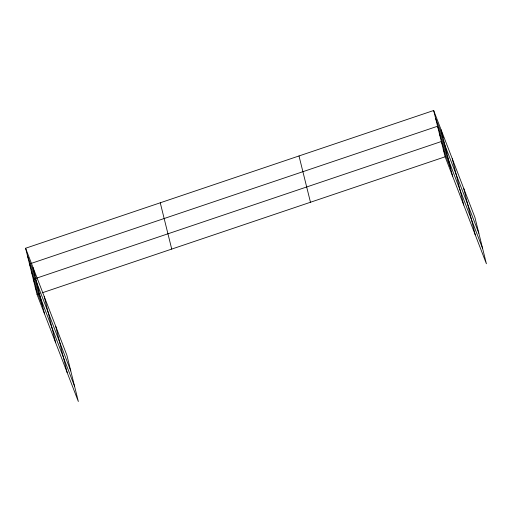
<?xml version="1.0" encoding="UTF-8"?>
<svg xmlns="http://www.w3.org/2000/svg" width="512" height="512" viewBox="0 0 512 512"><rect width="100%" height="100%" fill="white"/><g stroke="black" fill="none" stroke-linecap="round" stroke-linejoin="round"><path stroke-width="0.77" d="M25.6 248.243L66.874 355.206L78.336 401.498L37.062 294.534L25.6 248.243L433.664 110.502L474.938 217.466L486.4 263.757L445.126 156.794L433.664 110.502M37.062 294.534L39.994 293.542M42.189 292.806L445.126 156.794M435.61 118.374L443.059 137.677M478.835 233.203L437.562 126.24L29.498 263.981L70.771 370.944M439.45 133.882L446.899 153.184M482.618 248.48L441.344 141.517L33.28 279.258L74.554 386.221M443.232 149.152L450.682 168.461M27.552 256.115L34.995 275.418M31.392 271.622L38.835 290.925M35.174 286.893L42.624 306.202M463.776 188.538L475.238 234.829M452.275 158.733L463.738 205.024M441.114 129.805L452.576 176.096M299.002 155.955L310.464 202.246M160.262 202.79L171.725 249.082M55.712 326.278L67.174 372.57M44.211 296.474L55.674 342.765M33.05 267.552L44.512 313.837"/></g></svg>
